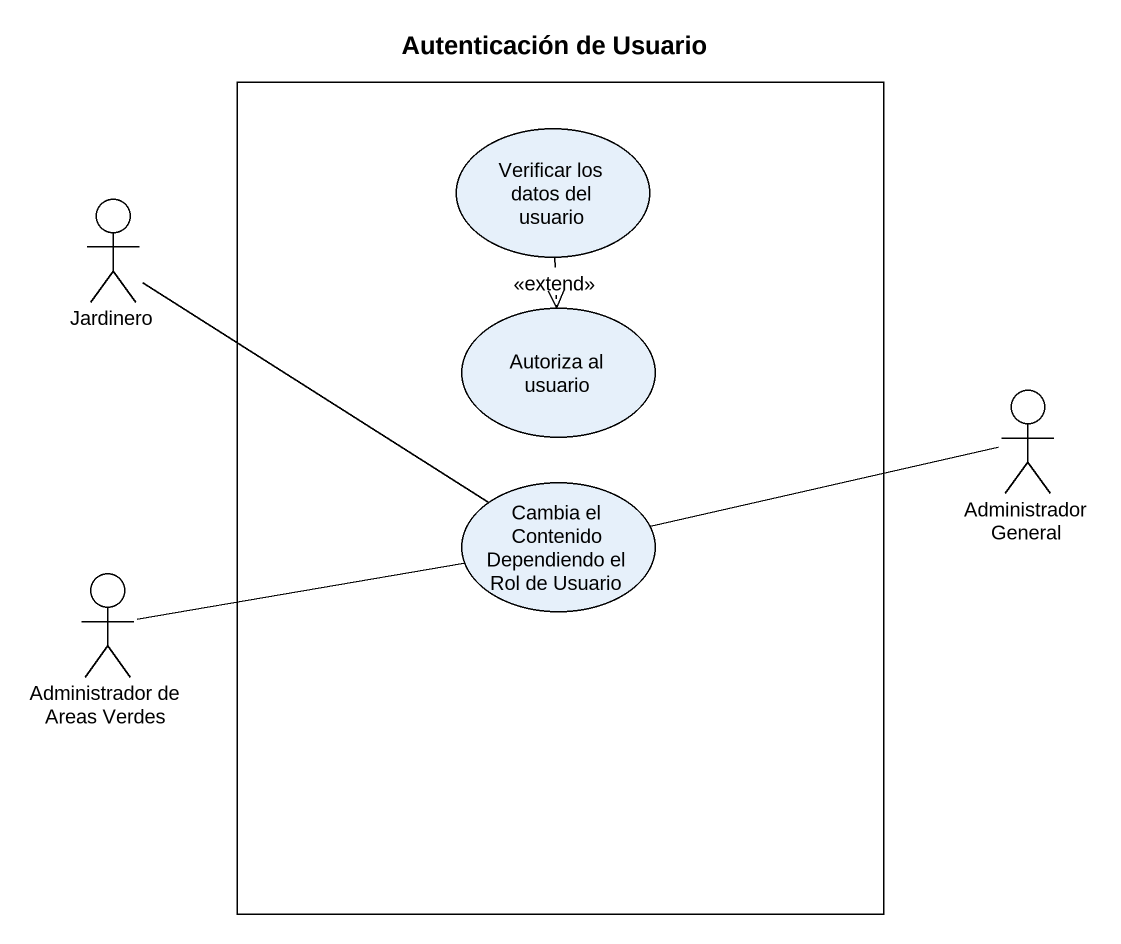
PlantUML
@startuml
title Autenticación de Usuario
rectangle " " as rectangle1 {
  usecase "Verificar los datos del usuario" as Verificar_los_datos_del
  usecase "Autoriza al usuario" as Autoriza_al_usuario
  usecase "Cambia el Contenido Dependiendo el Rol de Usuario" as Cambia_el_Contenido
}
actor Jardinero
actor "Administrador General" as Administrador_General
actor "Administrador de Areas Verdes" as Administrador_de_Areas
Verificar_los_datos_del ..> Autoriza_al_usuario : <<extend>>
Jardinero -right- Cambia_el_Contenido
Administrador_General -left- Cambia_el_Contenido
Administrador_de_Areas -right- Cambia_el_Contenido
@enduml
